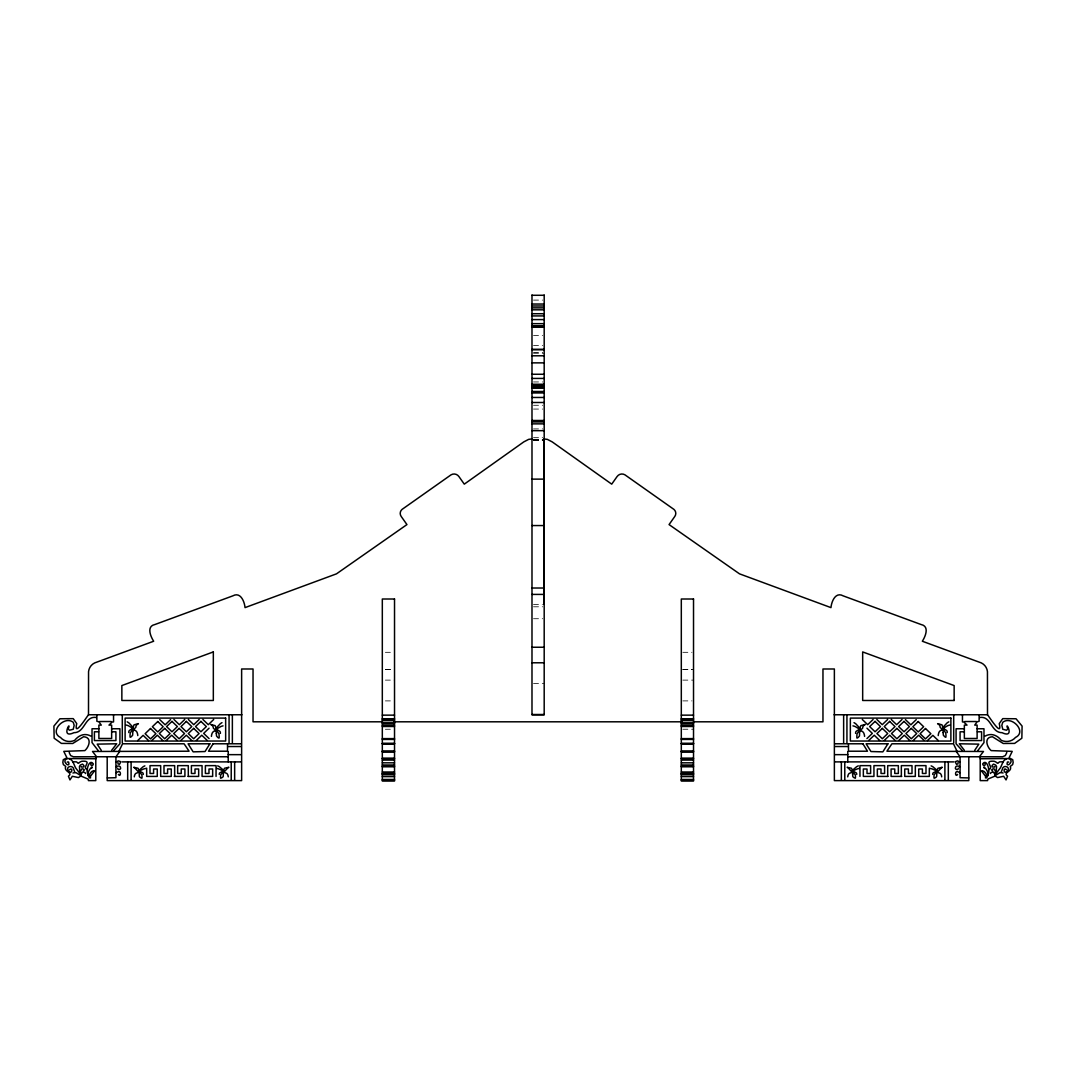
<?xml version="1.0" encoding="UTF-8"?>
<svg xmlns="http://www.w3.org/2000/svg" width="1076" height="1076" viewBox="0 0 1076 1076"><rect width="100%" height="100%" fill="white"/><g stroke="black" fill="none" stroke-linecap="round" stroke-linejoin="round"><path stroke-width="0.75" stroke-dasharray="5 3.75" d="M533.508 300.096L542.667 300.096M533.508 335.389L542.667 335.389M533.508 345.625L542.667 345.625M533.508 352.525L542.667 352.525M533.508 353.251L544.187 353.251M533.508 381.953L542.667 381.953M533.508 405.275L542.667 405.275M533.508 409.068L542.667 409.068M533.508 428.92L542.667 428.92M533.508 437.676L542.667 437.676M533.508 439.358L542.667 439.358M533.508 439.519L544.187 439.519M533.508 440.366L542.667 440.474M533.508 440.582L542.667 440.582M533.481 604.362L542.425 604.362M533.508 606.797L542.667 606.797M533.508 618.727L542.667 618.727M385.369 652.312L392.996 652.312M682.843 652.312L691.989 652.312M385.369 669.38L392.996 669.38M682.843 669.38L691.989 669.38M385.369 669.487L392.996 669.487M682.843 669.487L693.522 669.487M385.369 680.113L394.529 680.113M682.843 680.113L693.522 680.113M533.508 683.435L544.187 683.341M385.369 700.893L392.996 700.893M682.843 700.893L691.989 700.893M385.369 729.259L392.996 729.232M682.843 729.232L693.522 729.232"/><path stroke-width="1.5" d="M543.918 604.362L544.012 438.968L547.361 439.371L552.203 441.886L611.719 484.146L617.126 476.493A5.864 5.864 0 0 1 624.914 474.812L673.926 509.392A5.205 5.205 0 0 1 674.827 516.399L669.057 524.59L739.508 573.844L830.968 607.617C831.506 601.484 835.541 591.518 843.207 595.875L921.043 624.51C929.691 626.192 925.495 636.373 922.334 641.242L981.339 662.924A10.921 10.921 0 0 1 987.445 671.666L987.499 714.76C989.369 716.979 1002.751 738.19 999.254 723.623L1002.765 718.633L1016.04 718.768L1022.092 726.098L1021.85 738.217L1014.614 743.408L1003.236 743.476L992.408 736.737C983.733 737.262 986.759 746.838 991.171 750.604L1012.22 751.371L1009.059 757.813L1012.731 759.696L1013.162 762.427L1012.637 764.606L1010.297 766.381C1012.65 771.99 1002.361 772.326 1007.566 776.2L1006.047 779.912L1003.666 776.28L997.573 777.558L995.165 776.038L987.795 779.105L987.58 780.611L980.209 780.611L980.209 756.764M693.912 721.808L822.965 721.808L822.965 668.99L834.371 668.99L834.371 780.611L968.803 780.611L968.803 756.764L1002.63 756.764L1005.32 755.581L1006.571 753.119A10.101 10.101 0 0 0 1006.773 751.613M69.227 751.613A10.101 10.101 0 0 0 69.429 753.119L70.68 755.581L73.37 756.764L107.197 756.764L107.197 780.611L241.629 780.611L241.629 668.99L253.035 668.99L253.035 721.808L382.128 721.808M957.627 774.424C955.206 778.19 954.237 769.367 958.649 772.084A6.026 6.026 0 0 1 959.832 772.729M211.421 736.401L211.434 736.32A11.849 11.849 0 0 1 211.622 734.921L212.066 733.428A5.461 5.461 0 0 1 212.846 732.151L213.801 731.317A1.399 1.399 0 0 1 214.743 731.142C217.85 729.985 212.443 729.259 213.169 726.905A4.573 4.573 0 0 0 212.147 725.426A5.393 5.393 0 0 0 210.815 724.471L215.16 725.641L216.047 728.008A5.447 5.447 0 0 1 215.832 729.299L215.805 729.407M938.232 735.58L938.232 735.5A11.849 11.849 0 0 1 938.433 734.088L938.864 732.595A5.461 5.461 0 0 1 939.644 731.33L940.612 730.496A1.399 1.399 0 0 1 941.54 730.322C944.661 729.165 939.254 728.439 939.967 726.071A4.573 4.573 0 0 0 938.958 724.605A5.393 5.393 0 0 0 937.613 723.65L941.971 724.82L942.858 727.188A5.447 5.447 0 0 1 942.643 728.479L942.603 728.587M134.298 776.859L134.312 776.791A7.693 7.693 0 0 1 134.5 775.662L134.944 774.478A4.344 4.344 0 0 1 135.724 773.456L138.683 772.218L134.635 767.793A5.743 5.743 0 0 0 133.693 767.309L138.037 768.251L138.925 770.134A3.591 3.591 0 0 1 138.71 771.183L138.71 771.183M847.74 776.859L847.753 776.791A7.693 7.693 0 0 1 847.942 775.662L848.386 774.478A4.344 4.344 0 0 1 849.166 773.456L852.125 772.218L848.076 767.793A5.743 5.743 0 0 0 847.135 767.309L851.479 768.251L852.367 770.134A3.591 3.591 0 0 1 852.165 771.183L852.125 771.263M220.419 733.361L220.351 732.5A5.098 5.098 0 0 0 219.975 731.465L218.253 730.268A24.143 24.143 0 0 0 216.706 729.837L216.612 729.81M947.23 732.541L947.162 731.68A5.098 5.098 0 0 0 946.772 730.644L945.064 729.447A24.143 24.143 0 0 0 943.517 729.017L943.423 728.99M143.296 774.424L143.229 773.738A3.605 3.605 0 0 0 142.852 772.904L141.131 771.949A29.052 29.052 0 0 0 139.584 771.6L139.584 771.6M856.738 774.424L856.671 773.738A3.605 3.605 0 0 0 856.294 772.904L854.573 771.949A29.052 29.052 0 0 0 853.026 771.6L852.932 771.586M990.592 773.536L990.74 773.039A1.601 1.601 0 0 1 991.346 772.366L993.067 772.084L994.345 773.227A3.564 3.564 0 0 1 994.627 774.155M937.048 772.138L936.967 772.111A13.383 13.383 0 0 0 935.784 772.931L934.129 774.828L933.941 776.953A10.572 10.572 0 0 0 934.076 778.069L934.129 778.217A7.599 7.599 0 0 0 935.313 777.706L936.066 777.195A1.762 1.762 0 0 0 936.712 776.078L936.806 772.971A11.782 11.782 0 0 0 937.048 772.138M994.627 775.339L1000.263 768.062A22.045 22.045 0 0 0 1001.675 765.023L1003.141 761.808A18.897 18.897 0 0 1 1004.527 760.006L1006.746 758.715M117.714 768.116C117.203 770.846 122.018 769.448 120.351 767.08A2.018 2.018 0 0 0 118.952 766.004L117.284 766.179A5.219 5.219 0 0 0 116.168 766.731M216.061 729.528L216.088 729.42A14.661 14.661 0 0 1 216.854 727.416L220.257 723.758A30.276 30.276 0 0 1 221.898 722.709L221.992 722.655M942.858 728.708L942.899 728.587A14.661 14.661 0 0 1 943.652 726.596L947.068 722.938A30.276 30.276 0 0 1 948.709 721.888L948.803 721.835M1001.231 772.218L1001.299 772.003A25.044 25.044 0 0 1 1002.186 769.649C1002.792 763.799 1011.776 767.121 1006.988 771.344C1003.383 775.083 1003.141 766.327 1006.369 769.717M995.623 772.702L995.677 772.528A35.737 35.737 0 0 0 996.268 770.51L996.564 766.623A4.976 4.976 0 0 0 995.582 765.009L993.457 764.135L992.045 765.601A1.762 1.762 0 0 0 992.449 766.946L994.547 767.107A1.668 1.668 0 0 0 994.87 766.502M988.736 769.636C994.937 767.255 982.509 760.517 993.995 761.23A6.833 6.833 0 0 1 997.304 763.153L998.017 763.261A4.143 4.143 0 0 1 999.698 761.862L1003.141 761.808M138.939 771.357L138.965 771.263A10.343 10.343 0 0 1 139.732 769.676L143.135 766.744A32.186 32.186 0 0 1 144.776 765.91L144.87 765.856M852.38 771.357L852.407 771.263A10.343 10.343 0 0 1 853.174 769.676L856.577 766.744A32.186 32.186 0 0 1 858.218 765.91L858.312 765.856M118.965 751.223L122.543 743.785L184.09 743.785L189.08 751.209L92.523 751.478L96.598 756.764M986.45 777.558C992.153 773.052 980.935 763.516 984.446 768.372M987.486 775.621L987.674 775.298A9.765 9.765 0 0 0 988.346 773.926C990.162 770.349 986.719 758.123 982.684 763.879A3.12 3.12 0 0 0 983.262 765.184L984.715 765.587L985.239 764.189A3.134 3.134 0 0 0 985.051 763.409M974.735 750.308L978.81 744.135L959.308 743.785L964.352 750.308M117.97 762.602L118.051 763.96L119.503 764.31L120.835 761.781L118.481 760.853L115.926 762.09M119.92 751.209L115.926 756.832L115.926 777.706L107.291 777.935M69.631 769.717C73.45 766.408 71.823 775.796 68.555 770.806C64.789 766.381 73.531 764.404 73.814 769.649A25.044 25.044 0 0 1 74.701 772.003L74.769 772.218M531.988 438.941L528.639 439.371L523.797 441.886L464.281 484.146L458.874 476.493A5.864 5.864 0 0 0 451.086 474.812L402.074 509.392A5.205 5.205 0 0 0 401.173 516.399L406.943 524.59L336.492 573.844L245.032 607.617C244.494 601.484 240.459 591.518 232.793 595.875L154.957 624.51C146.309 626.192 150.506 636.373 153.666 641.242L94.661 662.924A10.921 10.921 0 0 0 88.555 671.666L88.501 714.76C86.631 716.979 73.249 738.19 76.746 723.623L73.235 718.633L59.96 718.768L53.908 726.098L54.15 738.217L61.386 743.408L72.764 743.476L83.592 736.737C92.267 737.262 89.241 746.838 84.829 750.604L63.78 751.371L66.941 757.813L63.269 759.696L62.838 762.427L63.363 764.606L65.703 766.381C63.349 771.99 73.639 772.326 68.434 776.2L69.953 779.912L72.334 776.28L78.427 777.558L80.835 776.038L88.205 779.105L88.42 780.611L95.791 780.611L95.791 756.764M977.68 750.752L983.975 742.601L983.975 728.761L977.116 728.761M111.648 750.308L116.692 743.785L97.19 744.135L101.265 750.308M979.402 756.764L983.477 751.478L886.92 751.209L891.91 743.785L953.457 743.785L957.035 751.223M113.639 750.752L119.92 743.785L119.92 728.761L112.213 728.761M216.061 729.81L216.128 729.743A19.476 19.476 0 0 1 217.46 728.519L220.849 726.529A18.534 18.534 0 0 1 222.961 725.883L223.041 725.87M942.858 728.99L942.926 728.923A19.476 19.476 0 0 1 944.257 727.699L947.66 725.708A18.534 18.534 0 0 1 949.758 725.063L949.839 725.036M137.728 740.557L143.135 735.352L148.528 740.557M170.546 719.629L165.153 724.82L159.746 719.629M151.931 740.409L157.338 735.217L162.732 740.409M184.749 719.481L179.356 724.686L173.949 719.481M166.323 740.409L171.73 735.217L177.136 740.409M199.154 719.481L193.747 724.686L188.34 719.481M180.889 740.409L186.296 735.217L191.689 740.409M213.707 719.481L208.314 724.686L202.907 719.481M196.37 740.409L201.763 735.217L207.17 740.409M209.067 728.183L203.673 733.388L209.067 738.58M873.093 719.481L867.686 724.686L862.293 719.481M866.933 738.58L872.327 733.388L866.933 728.183M887.66 719.481L882.253 724.686L876.846 719.481M868.83 740.409L874.237 735.217L879.63 740.409M902.051 719.481L896.644 724.686L891.251 719.481M884.311 740.409L889.704 735.217L895.111 740.409M916.254 719.629L910.847 724.82L905.454 719.629M898.863 740.409L904.27 735.217L909.677 740.409M913.268 740.409L918.662 735.217L924.069 740.409M927.472 740.557L932.865 735.352L938.272 740.557M138.939 771.586L139.006 771.532A18.252 18.252 0 0 1 140.848 770.228L143.727 768.963A22.166 22.166 0 0 1 145.838 768.439L145.919 768.425M852.38 771.586L852.448 771.532A18.252 18.252 0 0 1 854.29 770.228L857.168 768.963A22.166 22.166 0 0 1 859.28 768.439L859.361 768.425M995.112 775.621L999.806 772.756A9.617 9.617 0 0 1 1001.272 772.716A9.092 9.092 0 0 1 1002.886 772.945L1003.088 772.998M985.024 736.159C991.211 732.648 997.291 735.258 1001.312 740.369C1006.598 742.642 1012.139 741.337 1015.529 737.423C1027.324 731.788 1011.628 715.137 1002.724 722.305L1001.837 725.318L1002.751 729.259L1006.531 730.227L1007.808 729.071C1003.948 718.297 1016.282 739.333 1002.065 732.689C990.727 732.675 991.413 715.594 979.685 717.49M72.912 772.998L73.114 772.945A9.092 9.092 0 0 1 74.728 772.716A9.617 9.617 0 0 1 76.194 772.756L80.888 775.621M67.223 762.09L67.519 762.023A2.798 2.798 0 0 1 68.568 762.037C70.962 769.475 59.597 759.992 68.151 758.54L95.952 758.768M132.577 728.99L132.482 729.017A24.143 24.143 0 0 0 130.936 729.447L129.228 730.644A5.098 5.098 0 0 0 128.838 731.68L128.77 732.541M859.388 729.81L859.294 729.837A24.143 24.143 0 0 0 857.747 730.268L856.025 731.465A5.098 5.098 0 0 0 855.649 732.5L855.581 733.361M223.068 771.586L222.974 771.6A29.052 29.052 0 0 0 221.427 771.949L219.706 772.904A3.605 3.605 0 0 0 219.329 773.738L219.262 774.424M936.416 771.6L936.51 771.586A29.052 29.052 0 0 0 934.869 771.949L933.148 772.904A3.605 3.605 0 0 0 932.771 773.738L932.704 774.424M69.254 758.715L71.46 760.006A18.897 18.897 0 0 1 72.859 761.808L76.302 761.848A4.143 4.143 0 0 1 77.983 763.261L78.696 763.153A6.833 6.833 0 0 1 82.018 761.23C93.491 760.517 81.063 767.255 87.264 769.636M83.269 770.994L84.412 769.932L82.879 768.802A2.677 2.677 0 0 0 81.534 769.152L80.431 771.936A7.33 7.33 0 0 0 80.66 773.187M968.803 756.764L847.78 756.764M531.988 295.281L544.187 295.281M531.988 304.037L544.187 304.037M531.988 305.988L544.187 305.988M531.988 307.87L544.187 307.87M531.988 309.821L544.187 309.821M531.988 313.721L544.187 313.721M531.988 315.927L544.187 315.927M531.988 319.585L544.187 319.585M531.988 323.661L544.187 323.661M531.988 325.88L544.187 325.88M531.988 326.633L544.187 326.633M531.988 327.252L544.187 327.252M531.988 349.364L544.187 349.364M531.988 349.673L544.187 349.673M531.988 355.793L544.187 355.793M531.988 362.868L544.187 362.868M531.988 374.26L544.187 374.26M531.988 378.429L544.187 378.429M531.988 384.253L544.187 384.253M531.988 385.356L544.187 385.356M531.988 386.418L544.187 386.418M531.988 387.602L544.187 387.589M531.988 387.885L544.187 387.885M531.988 391.489L544.187 391.489M531.988 392.942L544.187 392.942M531.988 397.474L544.187 397.474M531.988 402.491L544.187 402.491M531.988 420.487L544.187 420.487M531.988 421.94L544.187 421.94M531.988 423.863L544.187 423.863M531.988 430.669L544.187 430.669M531.988 479.129L544.187 479.129M531.988 525.559L544.187 525.559M531.988 588.021L544.187 588.021M531.988 594.409L544.187 594.409M531.988 647.241L544.187 647.241M531.988 662.789L544.187 662.789M531.988 714.504L544.187 714.504M88.501 714.76L241.939 714.76M834.061 714.76L987.499 714.76M382.316 715.15L394.529 715.15M681.31 715.15L693.522 715.15M382.316 718.97L394.529 718.97M681.31 718.97L693.522 718.97M382.316 719.037L394.529 719.037M681.31 719.037L693.522 719.037M382.316 720.651L394.529 720.651M681.31 720.651L693.522 720.651M99.557 721.525L111.258 721.525M964.742 721.525L976.443 721.525M393.87 721.808L682.184 721.808M382.316 722.79L394.529 722.79M681.31 722.79L693.522 722.79M382.316 723.771L394.529 723.771M681.31 723.771L693.522 723.771M382.316 725.439L394.529 725.439M681.31 725.439L693.522 725.439M382.316 726.488L394.529 726.488M681.31 726.488L693.522 726.488M98.884 728.761L92.025 728.761L92.025 742.601L98.319 750.752M963.787 728.761L956.08 728.761L956.08 743.785L962.361 750.752M98.629 731.788L94.406 731.788L94.406 740.557L115.926 740.557L115.926 731.788L111.648 731.788M964.352 731.788L960.074 731.788L960.074 740.557L981.594 740.557L981.594 731.788L977.371 731.788M382.316 738.607L394.529 738.607M681.31 738.607L693.522 738.607M382.316 739.427L394.529 739.427M681.31 739.427L693.522 739.427M382.316 743.382L394.529 743.382M681.31 743.382L693.522 743.382M382.316 743.637L394.529 743.637M681.31 743.637L693.522 743.637M228.22 743.785L240.836 743.785M382.316 743.798L394.529 743.798M681.31 743.798L693.522 743.798M835.164 743.785L847.78 743.785M228.22 746.529L240.836 746.529M835.164 746.529L847.78 746.529M382.316 751.008L394.529 751.008M681.31 751.008L693.522 751.008M382.316 751.667L394.529 751.667M681.31 751.667L693.522 751.667M382.316 751.774L394.529 751.774M681.31 751.774L693.522 751.774M228.22 754.653L240.836 754.653M835.164 754.653L847.78 754.653M228.22 756.764L107.197 756.764M382.316 758.217L394.529 758.217M681.31 758.217L693.522 758.217M382.316 758.661L394.529 758.661M681.31 758.661L693.522 758.661M980.209 758.768L1007.849 758.54C1016.403 759.992 1005.038 769.475 1007.432 762.037A2.798 2.798 0 0 1 1008.481 762.023L1008.777 762.09M382.316 760.086L394.529 760.086M681.31 760.086L693.522 760.086M122.301 761.889L241.212 761.889M834.788 761.889L953.699 761.889M382.316 762.83L394.529 762.83M681.31 762.83L693.522 762.83M382.316 764.996L394.529 764.996M681.31 764.996L693.522 764.996M382.316 766.233L394.529 766.233M681.31 766.233L693.522 766.233M382.316 766.784L394.529 766.784M681.31 766.784L693.522 766.784M382.316 772.003L394.529 772.003M681.31 772.003L693.522 772.003M382.316 773.375L394.529 773.375M681.31 773.375L693.522 773.375M382.316 773.9L394.529 773.9M681.31 773.9L693.522 773.9M382.316 774.693L394.529 774.693M681.31 774.693L693.522 774.693M174.312 776.415L184.911 776.415L184.911 769.004L181.239 769.004L181.239 773.469L177.648 773.469L177.648 765.628L188.3 765.628L188.3 776.415M188.071 776.415L198.656 776.415L198.656 769.004L194.998 769.004L194.998 773.469L191.394 773.469L191.394 765.628L202.059 765.628L202.059 776.415L212.658 776.415L212.658 769.004L208.986 769.004L208.986 773.469L205.381 773.469L205.381 765.628L216.047 765.628L216.047 776.415M887.929 776.415L877.343 776.415L877.343 769.004L881.002 769.004L881.002 773.469L884.607 773.469L884.607 765.628L873.941 765.628L873.941 776.415L863.342 776.415L863.342 769.004L867.014 769.004L867.014 773.469L870.618 773.469L870.618 765.628L859.953 765.628L859.953 776.415M901.688 776.415L891.089 776.415L891.089 769.004L894.761 769.004L894.761 773.469L898.352 773.469L898.352 765.628L887.7 765.628L887.7 776.415M382.316 776.603L394.529 776.603M681.31 776.603L693.522 776.603M968.709 777.935L960.074 777.706L960.074 756.832L956.08 751.209M382.316 779.481L394.529 779.481M681.31 779.481L693.522 779.481M382.316 780.315L394.529 780.315M681.31 780.315L693.522 780.315M96.315 717.49C84.587 715.594 85.273 732.675 73.935 732.689C59.718 739.333 72.052 718.297 68.192 729.071L69.469 730.227L73.249 729.259L74.163 725.318L73.276 722.305C64.372 715.137 48.676 731.788 60.471 737.423C63.861 741.337 69.402 742.642 74.688 740.369C78.709 735.258 84.789 732.648 90.976 736.159M992.731 770.994L991.588 769.932L993.121 768.802A2.677 2.677 0 0 1 994.466 769.152L995.569 771.936A7.33 7.33 0 0 1 995.34 773.187M930.081 768.425L930.162 768.439A22.166 22.166 0 0 1 932.273 768.963L935.152 770.228A18.252 18.252 0 0 1 936.994 771.532L937.062 771.586M216.639 768.425L216.72 768.439A22.166 22.166 0 0 1 218.831 768.963L221.71 770.228A18.252 18.252 0 0 1 223.552 771.532L223.62 771.586M852.959 725.87L853.039 725.883A18.534 18.534 0 0 1 855.151 726.529L858.54 728.519A19.476 19.476 0 0 1 859.872 729.743L859.939 729.81M126.161 725.036L126.242 725.063A18.534 18.534 0 0 1 128.34 725.708L131.743 727.699A19.476 19.476 0 0 1 133.074 728.923L133.142 728.99M931.13 765.856L931.224 765.91A32.186 32.186 0 0 1 932.865 766.744L936.281 769.663A10.343 10.343 0 0 1 937.035 771.263L937.062 771.357M217.688 765.856L217.782 765.91A32.186 32.186 0 0 1 219.423 766.744L222.826 769.663A10.343 10.343 0 0 1 223.593 771.263L223.62 771.357M91.554 768.372C95.065 763.516 83.847 773.052 89.55 777.558M854.008 722.655L854.102 722.709A30.276 30.276 0 0 1 855.743 723.758L859.159 727.416A14.661 14.661 0 0 1 859.912 729.42L859.939 729.528M127.197 721.835L127.291 721.888A30.276 30.276 0 0 1 128.932 722.938L132.348 726.596A14.661 14.661 0 0 1 133.101 728.587L133.142 728.708M960.074 762.09L957.519 760.853L955.165 761.781L956.497 764.31L957.949 763.96L958.03 762.602M72.859 761.808L74.325 765.023A22.045 22.045 0 0 0 75.737 768.062L81.373 775.339M88.514 775.621L88.326 775.298A9.765 9.765 0 0 1 87.654 773.926C85.838 770.349 89.281 758.123 93.316 763.879A3.12 3.12 0 0 1 92.738 765.184L91.285 765.587L90.761 764.189A3.134 3.134 0 0 1 90.949 763.409M937.29 771.183L937.317 771.263A3.591 3.591 0 0 1 937.075 770.134L937.963 768.251L942.307 767.309A5.743 5.743 0 0 0 941.365 767.793L937.317 772.218L940.276 773.456A4.344 4.344 0 0 1 941.056 774.478L941.5 775.662A7.693 7.693 0 0 1 941.688 776.791L941.702 776.859M223.875 771.263L223.835 771.183A3.591 3.591 0 0 1 223.62 770.134L224.521 768.251L228.865 767.309A5.743 5.743 0 0 0 227.924 767.793L223.875 772.218L226.834 773.456A4.344 4.344 0 0 1 227.614 774.478L228.058 775.662A7.693 7.693 0 0 1 228.246 776.791L228.26 776.859M80.377 772.702L80.323 772.528A35.737 35.737 0 0 1 79.732 770.51L79.436 766.623A4.976 4.976 0 0 1 80.418 765.009L82.543 764.135L83.955 765.601A1.762 1.762 0 0 1 83.551 766.946L81.453 767.107A1.668 1.668 0 0 1 81.13 766.502M860.195 729.407L860.168 729.299A5.447 5.447 0 0 1 859.953 728.008L860.84 725.641L865.185 724.471A5.393 5.393 0 0 0 863.853 725.426A4.573 4.573 0 0 0 862.831 726.905C863.557 729.259 858.15 729.985 861.257 731.142A1.399 1.399 0 0 1 862.199 731.317L863.154 732.151A5.461 5.461 0 0 1 863.934 733.428L864.378 734.921A11.849 11.849 0 0 1 864.566 736.32L864.579 736.401M133.397 728.587L133.357 728.479A5.447 5.447 0 0 1 133.142 727.188L134.029 724.82L138.387 723.65A5.393 5.393 0 0 0 137.042 724.605A4.573 4.573 0 0 0 136.033 726.071C136.746 728.439 131.339 729.165 134.46 730.322A1.399 1.399 0 0 1 135.388 730.496L136.356 731.33A5.461 5.461 0 0 1 137.136 732.595L137.58 734.088A11.849 11.849 0 0 1 137.768 735.5L137.768 735.58M958.286 768.116C958.797 770.846 953.982 769.448 955.649 767.08A2.018 2.018 0 0 1 957.048 766.004L958.716 766.179A5.219 5.219 0 0 1 959.832 766.731M138.952 772.138L139.033 772.111A13.383 13.383 0 0 1 140.216 772.931L141.871 774.828L142.059 776.953A10.572 10.572 0 0 1 141.924 778.069L141.898 778.217A7.599 7.599 0 0 1 140.687 777.706L139.934 777.195A1.762 1.762 0 0 1 139.288 776.078L139.194 772.971A11.782 11.782 0 0 1 138.952 772.138M85.407 773.536L85.26 773.039A1.601 1.601 0 0 0 84.654 772.366L82.933 772.084L81.655 773.227A3.564 3.564 0 0 0 81.373 774.155M118.373 774.424C120.794 778.19 121.763 769.367 117.351 772.084A6.026 6.026 0 0 0 116.168 772.729M986.45 777.787L986.383 774.828A5.313 5.313 0 0 0 985.858 773.267L984.11 771.479A7.169 7.169 0 0 0 981.702 770.685L981.527 771.062A14.916 14.916 0 0 0 982.697 772.487L985.643 776.468A5.111 5.111 0 0 1 985.441 777.935M979.12 714.76L979.12 721.256L977.116 721.808L974.735 725.103L977.116 725.103L977.116 738.472L964.352 738.472L964.352 725.103L967.028 725.103L963.733 721.942L962.455 721.942L962.455 714.76M953.699 715.271L953.699 742.83M948.319 761.889L948.319 780.127M944.889 761.889L944.889 780.127M929.328 768.17L929.328 776.415L918.729 776.415L918.729 769.004L922.401 769.004L922.401 773.469L925.992 773.469L925.992 765.628L915.326 765.628L915.326 776.415L904.741 776.415L904.741 769.004L908.4 769.004L908.4 773.469L912.004 773.469L912.004 765.628L901.338 765.628L901.338 776.415M847.78 751.532L847.78 761.889M846.933 715.271L846.933 742.83M844.781 761.889L844.781 780.127M843.638 715.271L843.638 742.83M841.351 761.889L841.351 780.127M544.187 294.999L544.187 714.854L531.988 714.854L531.988 294.999M234.649 761.889L234.649 780.127M232.362 715.271L232.362 742.83M231.219 761.889L231.219 780.127M229.067 715.271L229.067 742.83M228.22 751.532L228.22 761.889M174.662 776.415L174.662 765.628L163.996 765.628L163.996 773.469L167.6 773.469L167.6 769.004L171.259 769.004L171.259 776.415L160.674 776.415L160.674 765.628L150.008 765.628L150.008 773.469L153.599 773.469L153.599 769.004L157.271 769.004L157.271 776.415L146.672 776.415L146.672 768.17M131.111 761.889L131.111 780.127M127.681 761.889L127.681 780.127M122.301 715.271L122.301 742.83M113.545 714.76L113.545 721.942L112.267 721.942L108.972 725.103L111.648 725.103L111.648 738.472L98.884 738.472L98.884 725.103L101.265 725.103L98.884 721.808L96.88 721.256L96.88 714.76M89.55 777.787L89.617 774.828A5.313 5.313 0 0 1 90.142 773.267L91.89 771.479A7.169 7.169 0 0 1 94.298 770.685L94.473 771.062A14.916 14.916 0 0 1 93.303 772.487L90.357 776.468A5.111 5.111 0 0 0 90.559 777.935M216.33 733.415L216.545 735.984L217.809 737.463A6.859 6.859 0 0 0 218.993 738.109L219.047 737.921A16.382 16.382 0 0 0 219.181 736.522L218.993 733.872L217.339 731.492A13.746 13.746 0 0 0 216.155 730.47L216.101 730.617A16.705 16.705 0 0 0 216.316 731.545L216.33 733.415M943.141 732.595L943.343 735.164L944.62 736.643A6.859 6.859 0 0 0 945.804 737.289L945.858 737.1A16.382 16.382 0 0 0 945.992 735.688L945.791 733.052L944.15 730.671A13.746 13.746 0 0 0 942.966 729.649L942.912 729.797A16.705 16.705 0 0 0 943.114 730.725L943.141 732.595M852.649 774.464L852.743 776.078A1.762 1.762 0 0 0 853.376 777.195L854.142 777.706A7.599 7.599 0 0 0 855.312 778.217L855.38 778.069A10.572 10.572 0 0 0 855.501 776.953L855.312 774.828L853.658 772.931A13.383 13.383 0 0 0 852.488 772.111L852.394 772.138A11.782 11.782 0 0 0 852.636 772.971L852.649 774.464M132.846 730.981L132.657 735.164L131.38 736.643A6.859 6.859 0 0 1 130.196 737.289L130.142 737.1A16.382 16.382 0 0 1 130.008 735.688L130.209 733.052L131.85 730.671A13.746 13.746 0 0 1 133.034 729.649L133.088 729.797A16.705 16.705 0 0 1 132.886 730.725L132.846 730.981M859.643 731.801L859.455 735.984L858.191 737.463A6.859 6.859 0 0 1 857.007 738.109L856.953 737.921A16.382 16.382 0 0 1 856.819 736.522L857.007 733.872L858.661 731.492A13.746 13.746 0 0 1 859.845 730.47L859.899 730.617A16.705 16.705 0 0 1 859.684 731.545L859.643 731.801M223.324 773.173L223.257 776.078A1.762 1.762 0 0 1 222.624 777.195L221.858 777.706A7.599 7.599 0 0 1 220.688 778.217L220.62 778.069A10.572 10.572 0 0 1 220.499 776.953L220.688 774.828L222.342 772.931A13.383 13.383 0 0 1 223.512 772.111L223.606 772.138A11.782 11.782 0 0 1 223.364 772.971L223.324 773.173M213.088 743.785L208.515 751.209L227.507 751.209L227.507 743.785L213.088 743.785M209.901 743.785L205.045 751.532L193.142 751.855L188.071 743.785L209.901 743.785M887.929 743.785L882.858 751.855L870.955 751.532L866.099 743.785L887.929 743.785M150.506 728.506L145.112 733.711L150.506 738.903L155.912 733.711L150.506 728.506M157.768 721.525L152.362 726.73L157.768 731.922L163.175 726.73L157.768 721.525M164.709 728.371L159.315 733.563L164.709 738.768L170.116 733.563L164.709 728.371M171.972 721.377L166.565 726.582L171.972 731.774L177.379 726.582L171.972 721.377M179.114 728.371L173.707 733.563L179.114 738.768L184.507 733.563L179.114 728.371M186.363 721.377L180.97 726.582L186.363 731.774L191.77 726.582L186.363 721.377M193.667 728.371L188.273 733.563L193.667 738.768L199.073 733.563L193.667 728.371M200.93 721.377L195.523 726.582L200.93 731.774L206.336 726.582L200.93 721.377M875.07 721.377L869.664 726.582L875.07 731.774L880.477 726.582L875.07 721.377M882.333 728.371L876.927 733.563L882.333 738.768L887.727 733.563L882.333 728.371M889.637 721.377L884.23 726.582L889.637 731.774L895.03 726.582L889.637 721.377M896.886 728.371L891.493 733.563L896.886 738.768L902.293 733.563L896.886 728.371M904.028 721.377L898.621 726.582L904.028 731.774L909.435 726.582L904.028 721.377M918.232 721.525L912.825 726.73L918.232 731.922L923.638 726.73L918.232 721.525M911.291 728.371L905.884 733.563L911.291 738.768L916.685 733.563L911.291 728.371M925.495 728.506L920.088 733.711L925.495 738.903L930.888 733.711L925.495 728.506M213.33 651.921L121.857 685.56L121.857 700.489L213.33 700.489L213.33 651.921M394.529 599.009L382.316 599.009L382.316 781.001L394.529 781.001L394.529 599.009M693.522 599.009L681.31 599.009L681.31 781.001L693.522 781.001L693.522 599.009M954.143 700.489L862.67 700.489L862.67 651.921L954.143 685.56L954.143 700.489M225.651 718.095L125.112 718.095L125.112 741.041L225.651 741.041L225.651 718.095M950.888 718.095L850.349 718.095L850.349 741.041L950.888 741.041L950.888 718.095M862.912 743.785L848.493 743.785L848.493 751.209L867.485 751.209L862.912 743.785"/></g></svg>
